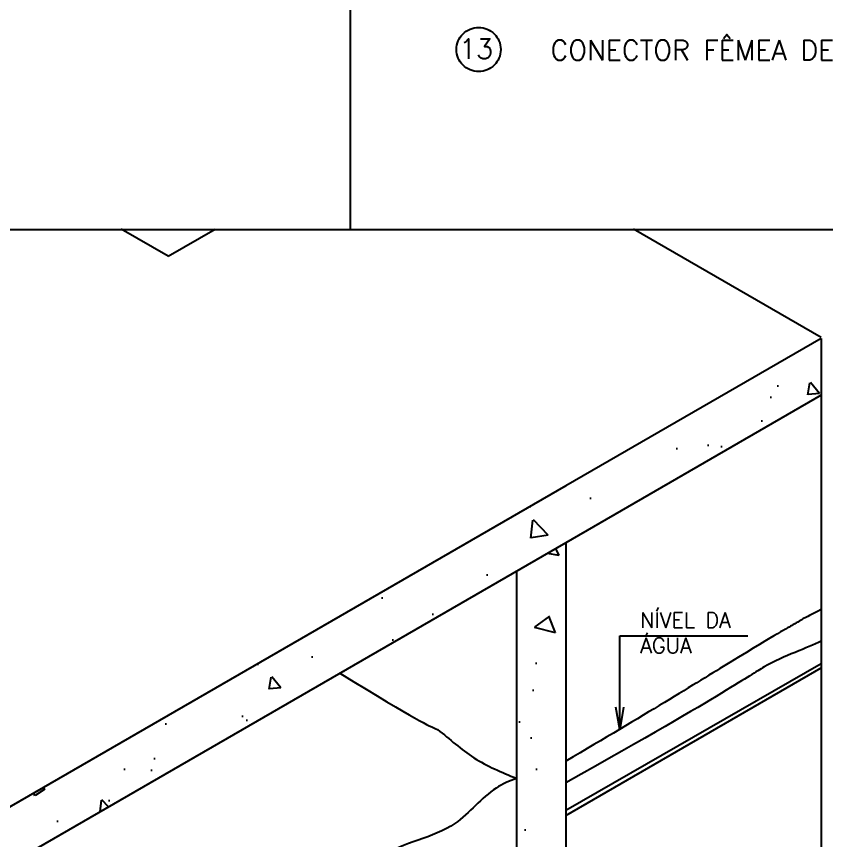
# Model space of a CAD drawing. Header units: millimetres. Extents: x 0 to 114, y 0 to 82.
# Drawn here: x 10.12 to 16.66, y 23.72 to 30.37 of the extents above; entities that cross this region are included whole.
import ezdxf

# ---------------------------------------------------------------- set-up
doc = ezdxf.new("R2010")
doc.units = ezdxf.units.MM
doc.linetypes.add('ACAD_ISO14W100', pattern=[24, 12, -3, 0, -3, 0, -3, 0, -3])
for name, color, linetype in [('ARQ', 8, 'Continuous'), ('CAR-01', 252, 'Continuous'), ('GAS', 1, 'ACAD_ISO14W100'), ('INC-DETALHES-TXT', 7, 'Continuous'), ('nivel-água', 1, 'Continuous'), ('TEXT-ISO', 2, 'Continuous')]:
    doc.layers.add(name, color=color, linetype=linetype)
doc.styles.add('60-125', font='romans.shx', dxfattribs={"height": 0.2})
doc.styles.add('60-50', font='romans.shx', dxfattribs={"height": 0.08})
doc.styles.add('ROMANS', font='ROMANS.SHX', dxfattribs={"height": 0.15})
doc.dimstyles.new('SETAS50', dxfattribs={"dimtxt": 0.08, "dimasz": 0.1, "dimexe": 0.15, "dimexo": 0, "dimgap": 0.1, "dimtad": 1, "dimzin": 10, "dimdsep": 46, "dimtxsty": '60-50', "dimblk1": 'OPEN', "dimblk2": 'OPEN', "dimsah": 1, "dimcen": 0, "dimclrd": 8, "dimclre": 8, "dimclrt": 7, "dimadec": 0, "dimazin": 0, "dimtfac": 1, "dimtix": 1, "dimtmove": 2, "dimatfit": 3, "dimldrblk": 'OPEN', "dimfxl": 0.15, "dimtolj": 1, "dimtzin": 6, "dimarcsym": 0})

# ---------------------------------------------------------------- blocks, each defined once
blk = doc.blocks.new('_OPEN')
at = {"color": 0, "linetype": 'ByBlock'}
for p, q in [((-1, 0.167), (0, 0)), ((0, 0), (-1, -0.167)), ((0, 0), (-1, 0))]:
    blk.add_line(p, q, dxfattribs=at)
blk = doc.blocks.new('A$C4B832159')
at = {"layer": 'ARQ'}
h = blk.add_hatch(dxfattribs=at)
h.set_pattern_fill('AR-CONC', color=256, scale=0.085333, style=0)
h.set_pattern_definition([(130, (2572.2865, -2592.27935), (-0.61206202, -0.05354849), [0.064, -0.704]), (185, (2572.2865, -2592.27935), (0.11840114, 0.64187062), [0.0512, -0.5632]), (79.5486, (2572.2355, -2592.2838), (-0.49366134, 0.58832174), [0.05439163, -0.59830794]), (133.8158, (2572.2865, -2592.1087), (-0.91071236, -0.1412429), [0.096, -1.056]), (83.3644, (2572.2106, -2592.1205), (-0.79757884, 0.83124725), [0.08158745, -0.89746176]), (188.8158, (2572.2865, -2592.1087), (-0.7975782, 0.83124787), [0.0768, -0.8448]), (159, (2572.2012, -2592.15135), (-0.509360684, -0.34356812), [0.064, -0.704]), (214, (2572.2012, -2592.15135), (-0.20762908, 0.6187947), [0.0512, -0.5632]), (108.5486, (2572.15873, -2592.18), (-0.71698998, 0.27522602), [0.05439163, -0.59830794]), (142.5, (2572.2865, -2592.27935), (-0.01037641, 0.284069422), [0, -0.556373333, 0, -0.571733333, 0, -0.565333333]), (172.5, (2572.2865, -2592.27935), (-0.224486005, 0.33656466), [0, -0.325973333, 0, -0.543573333, 0, -0.215466667]), (212.5, (2572.4768, -2592.27935), (-0.455528479, -0.019246824), [0, -0.213333333, 0, -0.6656, 0, -0.8832]), (222.5, (2572.56214, -2592.27935), (-0.4976522, 0.08542292), [0, -0.277333333, 0, -0.442026667, 0, -0.6272])])
h.paths.add_polyline_path([(3.6078, -1.0156), (3.6078, -0.7608), (2.4628, -1.4219), (2.6835, -1.5493)])
h = blk.add_hatch(dxfattribs=at)
h.set_pattern_fill('AR-CONC', color=256, scale=0.085333, style=0)
h.set_pattern_definition([(130, (2573.42616, -2593.91875), (-0.61206202, -0.05354849), [0.064, -0.704]), (185, (2573.42616, -2593.91875), (0.11840114, 0.64187062), [0.0512, -0.5632]), (79.5486, (2573.37515, -2593.9232), (-0.49366134, 0.58832174), [0.05439163, -0.59830794]), (133.8158, (2573.42616, -2593.7481), (-0.91071236, -0.1412429), [0.096, -1.056]), (83.3644, (2573.3503, -2593.75985), (-0.79757884, 0.83124725), [0.08158745, -0.89746176]), (188.8158, (2573.4262, -2593.7481), (-0.7975782, 0.83124787), [0.0768, -0.8448]), (159, (2573.34083, -2593.79075), (-0.509360684, -0.34356812), [0.064, -0.704]), (214, (2573.3408, -2593.79075), (-0.20762908, 0.6187947), [0.0512, -0.5632]), (108.5486, (2573.2984, -2593.8194), (-0.71698998, 0.27522602), [0.05439163, -0.59830794]), (142.5, (2573.42616, -2593.91875), (-0.01037641, 0.284069422), [0, -0.556373333, 0, -0.571733333, 0, -0.565333333]), (172.5, (2573.42616, -2593.91875), (-0.224486005, 0.33656466), [0, -0.325973333, 0, -0.543573333, 0, -0.215466667]), (212.5, (2573.61645, -2593.91875), (-0.455528479, -0.019246824), [0, -0.213333333, 0, -0.6656, 0, -0.8832]), (222.5, (2573.7018, -2593.91875), (-0.4976522, 0.08542292), [0, -0.277333333, 0, -0.442026667, 0, -0.6272])])
h.paths.add_polyline_path([(-1.8084, -4.1427), (-1.8084, -3.8879), (2.4628, -1.4219), (2.4628, -1.6767)])
h = blk.add_hatch(dxfattribs=at)
h.set_pattern_fill('AR-CONC', color=256, scale=0.085333, style=0)
h.set_pattern_definition([(170, (3419.8932, -1134.9904), (-0.25965666, 0.556835504), [0.064, -0.704]), (115, (3419.8932, -1134.9904), (-0.4966757, -0.4234737), [0.0512, -0.5632]), (220.4514, (3419.87156, -1134.944), (-0.75633224, 0.13336239), [0.05439163, -0.59830794]), (166.1842, (3419.7454, -1135.0757), (-0.33303625, 0.85932149), [0.096, -1.056]), (216.6356, (3419.7176, -1135.0041), (-1.11867066, 0.27509991), [0.08158745, -0.89746176]), (111.1842, (3419.7454, -1135.0757), (-1.11867087, 0.27509904), [0.0768, -0.8448]), (141, (3419.7397, -1134.9805), (0.04285838, 0.61290335), [0.064, -0.704]), (86, (3419.7397, -1134.9805), (-0.63970648, -0.12958529), [0.0512, -0.5632]), (191.4514, (3419.74325, -1134.9294), (-0.59684772, 0.48331852), [0.05439163, -0.59830794]), (157.5, (3419.8932, -1134.99039), (-0.251199541, -0.133048476), [0, -0.556373333, 0, -0.571733333, 0, -0.565333333]), (127.5, (3419.8932, -1134.9904), (-0.40371655, 0.026128253), [0, -0.325973333, 0, -0.543573333, 0, -0.215466667]), (87.5, (3419.98834, -1135.15518), (-0.211096001, 0.404122647), [0, -0.213333333, 0, -0.6656, 0, -0.8832]), (77.5, (3420.031, -1135.2291), (-0.322804516, 0.388267986), [0, -0.277333333, 0, -0.442026667, 0, -0.6272])])
h.paths.add_polyline_path([(2.4628, -4.7016), (2.2411, -4.8296), (2.2409, -1.8048), (2.4628, -1.6767)])
for p, q in [((0.6799, -0.3926), (0.4696, -0.2711)), ((3.6078, -0.7568, 0), (2.7667, -0.2711, 0)), ((3.6078, -0.7608, 0), (2.4628, -1.4219)), ((3.6078, -1.0156, 0), (2.4628, -1.6767, 0)), ((2.4628, -1.4219), (-1.8084, -3.8879, 0)), ((2.4628, -1.6767, 0), (-1.8084, -4.1427, 0)), ((2.4628, -1.6767, 0), (2.4628, -4.7016, 0)), ((2.2411, -1.8047, 0), (2.2411, -4.8296, 0))]:
    blk.add_line(p, q, dxfattribs=at)
at = {"layer": 'ARQ', "linetype": 'Continuous'}
for p, q in [((0.6799, -0.3926, 0), (0.8903, -0.2711, 0)), ((3.6078, -0.7608, 0), (3.6078, -4.5327, 0)), ((2.4628, -2.8989, 0), (3.6078, -2.2379, 0))]:
    blk.add_line(p, q, dxfattribs=at)
at = {"layer": 'ARQ', "extrusion": (0, 0.816497, 0.57735)}
blk.add_line((3.6078, -2.2201, 0), (2.4628, -2.8771, 0), dxfattribs=at)
at = {"layer": 'nivel-água', "color": 252}
for points, knots in [([(3.6078, -1.9764, 0), (3.5569, -2.0028, 0), (3.5274, -2.0157, 0), (3.486, -2.0439, 0), (3.3911, -2.0925, 0), (2.8114, -2.4516, 0), (2.4628, -2.6553, 0)], [0.7653286, 0.7653286, 0.7653286, 0.7653286, 0.9152853, 1.0965988, 1.3147711, 1.4645335, 1.4645335, 1.4645335, 1.4645335]), ([(3.6078, -2.1176, 0), (3.5452, -2.15, 0), (3.3586, -2.2066, 0), (3.2122, -2.3319, 0), (2.4628, -2.7522, 0)], [1.1302781, 1.1302781, 1.1302781, 1.1302781, 1.3147711, 1.4645335, 1.4645335, 1.4645335, 1.4645335]), ([(1.8881, -2.5139, 0), (1.942, -2.5566, 0), (2.0461, -2.6523, 0), (2.1757, -2.7052, 0), (2.2411, -2.7326, 0)], [0.9760815, 0.9760815, 0.9760815, 0.9760815, 1.0965988, 1.2205663, 1.2205663, 1.2205663, 1.2205663]), ([(2.2411, -2.7326, 0), (2.2094, -2.7443, 0), (2.1051, -2.7907, -0.0001), (1.9534, -2.9934, -0.0015), (1.6632, -3.0255, 0.0063), (1.5101, -3.1845, -0.0087), (1.4563, -3.2372, 0.0041), (1.0874, -3.4249, 0.0072)], [2.0327165, 2.0327165, 2.0327165, 2.0327165, 2.0920361, 2.2349078, 2.4496252, 2.5687203, 2.5969301, 2.5969301, 2.5969301, 2.5969301])]:
    blk.add_open_spline(points, degree=3, knots=knots, dxfattribs=at)
blk.add_open_spline([(1.45, -2.2614, 0), (1.8011, -2.4777, 0), (1.8447, -2.4957, 0), (1.8881, -2.5139, 0)], degree=3, dxfattribs=at)
at = {"layer": 'INC-DETALHES-TXT', "insert": (2.7962, -1.9892, 0), "char_height": 0.068267, "width": 0.543784, "attachment_point": 1, "style": '60-125'}
blk.add_mtext('NÍVEL DA ÁGUA', dxfattribs=at)
at = {"layer": 'INC-DETALHES-TXT'}
blk.add_leader([(2.7042, -2.5134, 0), (2.7042, -2.0935, 0), (3.278, -2.0935, 0)], dimstyle='SETAS50', override={"dimclrd": 8}, dxfattribs=at)

msp = doc.modelspace()

# ---------------------------------------------------------------- linework, layer by layer
at = {"layer": 'CAR-01'}
for p, q in [((12.815, 57.3), (12.815, 28.65)), ((0, 28.65), (45.3, 28.65))]:
    msp.add_line(p, q, dxfattribs=at)
at = {"layer": 'GAS', "color": 252}
msp.add_circle((13.8528, 30.1013), 0.1783, dxfattribs=at)

# ---------------------------------------------------------------- block references
at = {"color": 7, "xscale": 1.8, "yscale": 1.8, "zscale": 1.8}
msp.add_blockref('A$C4B832159', (10.1236, 29.1406, 0.1001), dxfattribs=at)

# ---------------------------------------------------------------- texts
at = {"layer": 'TEXT-ISO', "color": 7, "style": 'ROMANS'}
for s, p in [('13', (13.6952, 30.0271, -124.085)), ('CONECTOR FÊMEA DE 20mm x 1/2" COM PORCA GIRATÓRIA', (14.4328, 30.0157, -124.085))]:
    msp.add_text(s, height=0.16, dxfattribs=at).set_placement(p)

doc.saveas('drawing.dxf')
